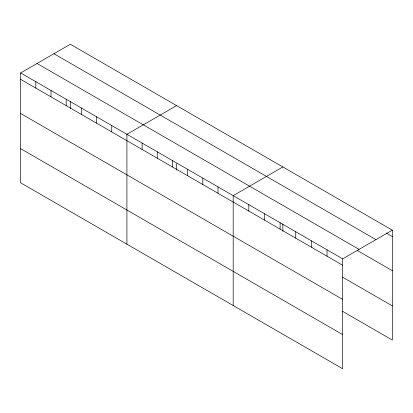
<?xml version="1.0" encoding="UTF-8"?>
<svg xmlns="http://www.w3.org/2000/svg" width="413" height="413" viewBox="0 0 413 413"><rect width="100%" height="100%" fill="white"/><g stroke="black" fill="none" stroke-linecap="round" stroke-linejoin="round"><path stroke-width="0.62" d="M20.65 72.941L342.666 258.858L342.666 368.742L20.65 182.825L20.65 72.941L70.334 44.258L392.35 230.175L392.35 340.059L342.635 311.356M176.599 105.609L126.915 134.292L126.915 244.181M282.864 166.96L233.18 195.648L233.18 305.532M342.666 258.858L392.35 230.175M386.207 233.02L392.35 236.572M53.938 53.726L375.954 239.638M37.046 63.478L359.062 249.39M357.157 250.402L392.35 270.721M20.65 79.337L342.666 265.254M342.635 277.206L392.35 305.909M20.65 113.492L342.666 299.404M20.65 148.675L342.666 334.592M327.029 249.829L327.029 256.225M311.387 240.794L311.387 247.196M295.744 231.765L295.744 238.162M282.864 223.846L282.864 231.383M280.102 222.736L280.102 229.132M264.465 213.707L264.465 220.103M248.822 204.678L248.822 211.074M218.002 186.882L218.002 193.279M202.819 178.117L202.819 184.513M187.641 169.351L187.641 175.747M176.599 163.749L176.599 170.032M172.458 160.59L172.458 166.986M157.276 151.824L157.276 158.22M142.098 143.058L142.098 149.454M111.737 125.531L111.737 131.928M96.554 116.765L96.554 123.162M81.371 107.999L81.371 114.396M70.334 101.144L70.334 108.681M66.194 99.234L66.194 105.635M51.011 90.473L51.011 96.869M35.833 81.707L35.833 88.103"/></g></svg>
